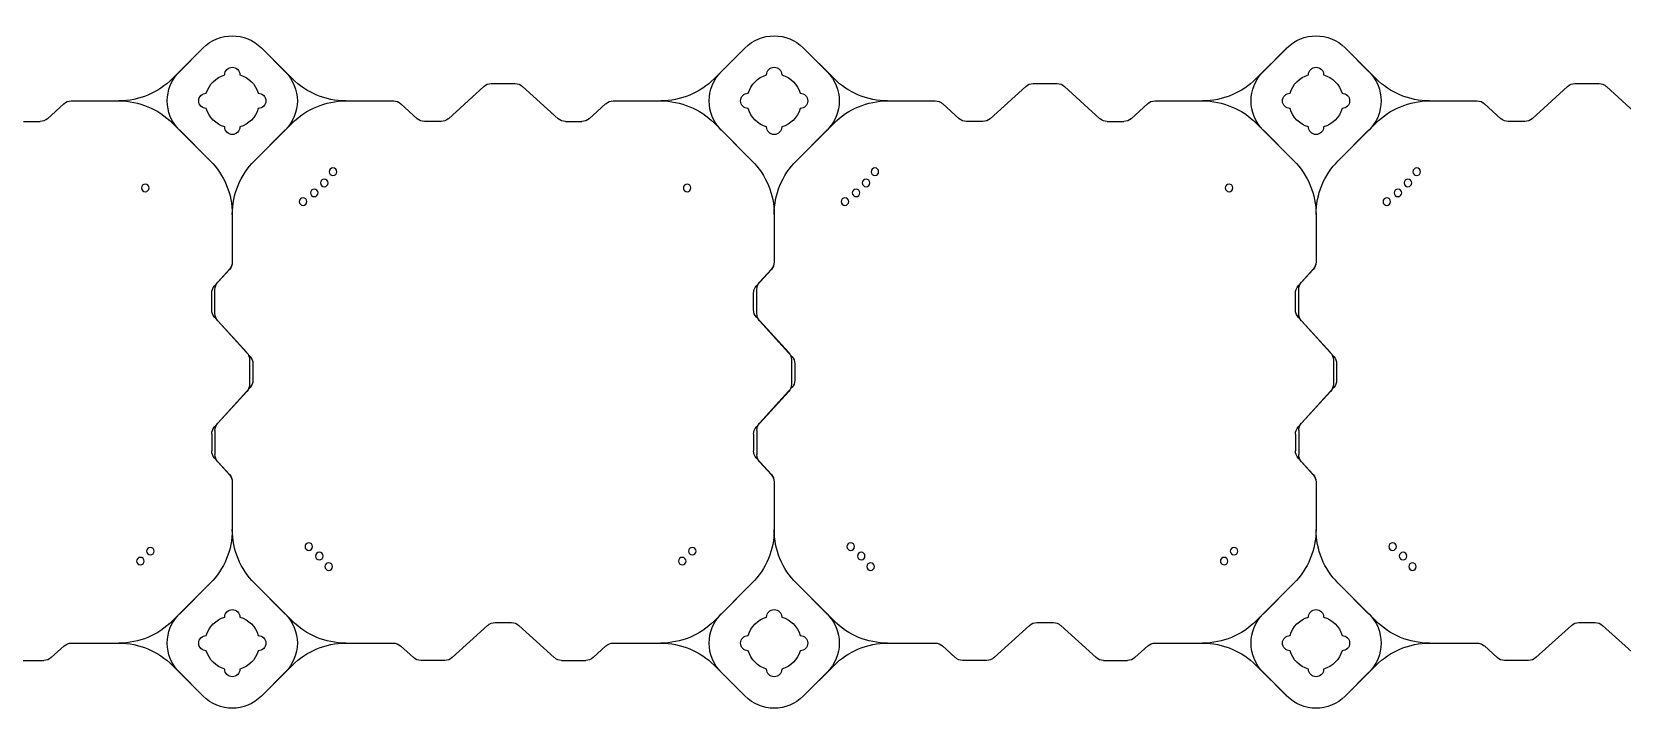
# Model space of a CAD drawing. Header units: millimetres. Extents: x -1612139 to -1260738, y 1141106 to 1536160.
# Drawn here: x -1309898 to -1308431, y 1183867 to 1184495 of the extents above; entities that cross this region are included whole.
import ezdxf

# ---------------------------------------------------------------- set-up
doc = ezdxf.new("R2010")
doc.units = ezdxf.units.MM
doc.header["$LTSCALE"] = 10
doc.layers.get('0').update_dxf_attribs({"linetype": 'CONTINUOUS'})
doc.layers.add('W-FLOAT_BOWL浮筒', color=253, linetype='CONTINUOUS')

# ---------------------------------------------------------------- blocks, each defined once
blk = doc.blocks.new('橙色')
at = {"layer": 'W-FLOAT_BOWL浮筒', "color": 30}
for p, q in [((4473.2, 2548.8), (4444.8, 2520.5)), ((4451.2, 2526.9), (4473.1, 2548.8)), ((4526.8, 2548.8), (4555.2, 2520.5)), ((4526.9, 2548.8), (4548.8, 2526.9)), ((4973.2, 2548.8), (4944.8, 2520.5)), ((4951.2, 2526.9), (4973.1, 2548.8)), ((5026.8, 2548.8), (5055.2, 2520.5)), ((5026.9, 2548.8), (5048.8, 2526.9)), ((5473.2, 2548.8), (5444.8, 2520.5)), ((5451.2, 2526.9), (5473.1, 2548.8)), ((5526.8, 2548.8), (5555.2, 2520.5)), ((5526.9, 2548.8), (5548.8, 2526.9)), ((4303.9, 2516), (4326.1, 2516)), ((4332.9, 2513.4), (4344.7, 2502.6)), ((4667.1, 2513.4), (4655.3, 2502.6)), ((4696.1, 2516), (4673.9, 2516)), ((4702.9, 2513.4), (4735.6, 2483.6)), ((4797.1, 2513.4), (4764.4, 2483.6)), ((4803.9, 2516), (4826.1, 2516)), ((4832.9, 2513.4), (4844.7, 2502.6)), ((5167.1, 2513.4), (5155.3, 2502.6)), ((5196.1, 2516), (5173.9, 2516)), ((5202.9, 2513.4), (5235.6, 2483.6)), ((5297.1, 2513.4), (5264.4, 2483.6)), ((5303.9, 2516), (5326.1, 2516)), ((5332.9, 2513.4), (5344.7, 2502.6)), ((5667.1, 2513.4), (5655.3, 2502.6)), ((5696.1, 2516), (5673.9, 2516)), ((5702.9, 2513.4), (5735.6, 2483.6)), ((5797.1, 2513.4), (5764.4, 2483.6)), ((4351.5, 2500), (4395.3, 2500)), ((4604.6, 2500), (4648.5, 2500)), ((4851.5, 2500), (4895.3, 2500)), ((5104.6, 2500), (5148.5, 2500)), ((5351.5, 2500), (5395.3, 2500)), ((5604.6, 2500), (5648.5, 2500)), ((4742.4, 2481), (4757.6, 2481)), ((5242.4, 2481), (5257.6, 2481)), ((5742.4, 2481), (5757.6, 2481)), ((4479.5, 2444.8), (4444.8, 2479.5)), ((4451.2, 2473.2), (4479.5, 2444.8)), ((4520.5, 2444.8), (4555.2, 2479.5)), ((4548.8, 2473.2), (4520.5, 2444.8)), ((4979.5, 2444.8), (4944.8, 2479.5)), ((4951.2, 2473.2), (4979.5, 2444.8)), ((5020.5, 2444.8), (5055.2, 2479.5)), ((5048.8, 2473.2), (5020.5, 2444.8)), ((5479.5, 2444.8), (5444.8, 2479.5)), ((5451.2, 2473.2), (5479.5, 2444.8)), ((5520.5, 2444.8), (5555.2, 2479.5)), ((5548.8, 2473.2), (5520.5, 2444.8)), ((4500, 2351.3), (4500, 2395.4)), ((4500, 2351.5), (4500, 2395.4)), ((5000, 2351.3), (5000, 2395.4)), ((5000, 2351.5), (5000, 2395.4)), ((5500, 2351.3), (5500, 2395.4)), ((5500, 2351.5), (5500, 2395.4)), ((4483.6, 2329.4), (4497.4, 2344.5)), ((4486.6, 2332.9), (4497.4, 2344.7)), ((4983.6, 2329.4), (4997.4, 2344.5)), ((4986.6, 2332.9), (4997.4, 2344.7)), ((5483.6, 2329.4), (5497.4, 2344.5)), ((5486.6, 2332.9), (5497.4, 2344.7)), ((4481, 2307.4), (4481, 2322.6)), ((4484, 2303.9), (4484, 2326.1)), ((4981, 2307.4), (4981, 2322.6)), ((4984, 2303.9), (4984, 2326.1)), ((5481, 2307.4), (5481, 2322.6)), ((5484, 2303.9), (5484, 2326.1)), ((4483.6, 2300.6), (4513.4, 2267.9)), ((4486.6, 2297.1), (4516.4, 2264.4)), ((4983.6, 2300.6), (5013.4, 2267.9)), ((4986.6, 2297.1), (5016.4, 2264.4)), ((5483.6, 2300.6), (5513.4, 2267.9)), ((5486.6, 2297.1), (5516.4, 2264.4)), ((4516, 2238.9), (4516, 2261.1)), ((5016, 2238.9), (5016, 2261.1)), ((5516, 2238.9), (5516, 2261.1)), ((4519, 2242.4), (4519, 2257.6)), ((5019, 2242.4), (5019, 2257.6)), ((5519, 2242.4), (5519, 2257.6)), ((4483.6, 2199.4), (4513.4, 2232.1)), ((4486.6, 2202.9), (4516.4, 2235.6)), ((4983.6, 2199.4), (5013.4, 2232.1)), ((4986.6, 2202.9), (5016.4, 2235.6)), ((5483.6, 2199.4), (5513.4, 2232.1)), ((5486.6, 2202.9), (5516.4, 2235.6)), ((4481, 2192.6), (4481, 2177.4)), ((4484, 2196.1), (4484, 2173.9)), ((4981, 2192.6), (4981, 2177.4)), ((4984, 2196.1), (4984, 2173.9)), ((5481, 2192.6), (5481, 2177.4)), ((5484, 2196.1), (5484, 2173.9)), ((4483.6, 2170.6), (4497.4, 2155.5)), ((4486.6, 2167.1), (4497.4, 2155.3)), ((4983.6, 2170.6), (4997.4, 2155.5)), ((4986.6, 2167.1), (4997.4, 2155.3)), ((5483.6, 2170.6), (5497.4, 2155.5)), ((5486.6, 2167.1), (5497.4, 2155.3)), ((4500, 2104.7), (4500, 2148.7)), ((4500, 2104.7), (4500, 2148.5)), ((5000, 2104.7), (5000, 2148.7)), ((5000, 2104.7), (5000, 2148.5)), ((5500, 2104.7), (5500, 2148.7)), ((5500, 2104.7), (5500, 2148.5)), ((4444.8, 2020.5), (4479.5, 2055.2)), ((4451.2, 2026.8), (4479.5, 2055.2)), ((4548.8, 2026.8), (4520.5, 2055.2)), ((4555.2, 2020.5), (4520.5, 2055.2)), ((4944.8, 2020.5), (4979.5, 2055.2)), ((4951.2, 2026.8), (4979.5, 2055.2)), ((5048.8, 2026.8), (5020.5, 2055.2)), ((5055.2, 2020.5), (5020.5, 2055.2)), ((5444.8, 2020.5), (5479.5, 2055.2)), ((5451.2, 2026.8), (5479.5, 2055.2)), ((5548.8, 2026.8), (5520.5, 2055.2)), ((5555.2, 2020.5), (5520.5, 2055.2)), ((4307.4, 2019), (4322.6, 2019)), ((4329.4, 2016.4), (4344.5, 2002.6)), ((4670.6, 2016.4), (4655.5, 2002.6)), ((4692.6, 2019), (4677.4, 2019)), ((4699.4, 2016.4), (4732.1, 1986.6)), ((4800.6, 2016.4), (4767.9, 1986.6)), ((4807.4, 2019), (4822.6, 2019)), ((4829.4, 2016.4), (4844.5, 2002.6)), ((5170.6, 2016.4), (5155.5, 2002.6)), ((5192.6, 2019), (5177.4, 2019)), ((5199.4, 2016.4), (5232.1, 1986.6)), ((5300.6, 2016.4), (5267.9, 1986.6)), ((5307.4, 2019), (5322.6, 2019)), ((5329.4, 2016.4), (5344.5, 2002.6)), ((5670.6, 2016.4), (5655.5, 2002.6)), ((5692.6, 2019), (5677.4, 2019)), ((5699.4, 2016.4), (5732.1, 1986.6)), ((5800.6, 2016.4), (5767.9, 1986.6)), ((4351.3, 2000), (4395.3, 2000)), ((4604.6, 2000), (4648.7, 2000)), ((4851.3, 2000), (4895.3, 2000)), ((5104.6, 2000), (5148.7, 2000)), ((5351.3, 2000), (5395.3, 2000)), ((5604.6, 2000), (5648.7, 2000)), ((4738.9, 1984), (4761.1, 1984)), ((5238.9, 1984), (5261.1, 1984)), ((5738.9, 1984), (5761.1, 1984)), ((4473.2, 1951.2), (4444.8, 1979.5)), ((4473.1, 1951.2), (4451.2, 1973.1)), ((4526.8, 1951.2), (4555.2, 1979.5)), ((4548.8, 1973.1), (4526.9, 1951.2)), ((4973.2, 1951.2), (4944.8, 1979.5)), ((4973.1, 1951.2), (4951.2, 1973.1)), ((5026.8, 1951.2), (5055.2, 1979.5)), ((5048.8, 1973.1), (5026.9, 1951.2)), ((5473.2, 1951.2), (5444.8, 1979.5)), ((5473.1, 1951.2), (5451.2, 1973.1)), ((5526.8, 1951.2), (5555.2, 1979.5)), ((5548.8, 1973.1), (5526.9, 1951.2))]:
    blk.add_line(p, q, dxfattribs=at)
for centre in [(4415.2, 2424.4), (4580.3, 2419.7), (4589, 2429.4), (4915.2, 2424.4), (5080.3, 2419.7), (5089, 2429.4), (5415.2, 2424.4), (5580.3, 2419.7), (5589, 2429.4), (4424.4, 2415.2), (4570.6, 2411), (4924.4, 2415.2), (5070.6, 2411), (5424.4, 2415.2), (5570.6, 2411), (4565.3, 2092.9), (4575.6, 2084.8), (5065.3, 2092.9), (5075.6, 2084.8), (5565.3, 2092.9), (5575.6, 2084.8), (4419.7, 2080.3), (4584.8, 2075.6), (4919.7, 2080.3), (5084.8, 2075.6), (5419.7, 2080.3), (5584.8, 2075.6), (4592.9, 2065.3), (5092.9, 2065.3), (5592.9, 2065.3)]:
    blk.add_circle(centre, 3.5, dxfattribs=at)
for centre, radius, start, end in [((4500, 2522), 38, 45, 135), ((4500, 2522), 38, 45, 135), ((5000, 2522), 38, 45, 135), ((5000, 2522), 38, 45, 135), ((5500, 2522), 38, 45, 135), ((5500, 2522), 38, 45, 135), ((4478, 2500), 38, 135, 225), ((4500, 2524), 7, 0, 180), ((4500, 2524), 7, 0, 180), ((4522, 2500), 38, 315, 45), ((4978, 2500), 38, 135, 225), ((5000, 2524), 7, 0, 180), ((5000, 2524), 7, 0, 180), ((5022, 2500), 38, 315, 45), ((5478, 2500), 38, 135, 225), ((5500, 2524), 7, 0, 180), ((5500, 2524), 7, 0, 180), ((5522, 2500), 38, 315, 45), ((4326.1, 2506), 10, 47.7263, 90), ((4395.3, 2570), 70, 270, 315), ((4500, 2500), 25, 106.2602, 163.7398), ((4500, 2500), 25, 106.2602, 163.7398), ((4500, 2500), 25, 16.2602, 73.7398), ((4500, 2500), 25, 16.2602, 73.7398), ((4604.7, 2570), 70, 225, 270), ((4673.9, 2506), 10, 90, 132.2737), ((4696.1, 2506), 10, 47.7263, 90), ((4803.9, 2506), 10, 90, 132.2737), ((4826.1, 2506), 10, 47.7263, 90), ((4895.3, 2570), 70, 270, 315), ((5000, 2500), 25, 106.2602, 163.7398), ((5000, 2500), 25, 106.2602, 163.7398), ((5000, 2500), 25, 16.2602, 73.7398), ((5000, 2500), 25, 16.2602, 73.7398), ((5104.7, 2570), 70, 225, 270), ((5173.9, 2506), 10, 90, 132.2737), ((5196.1, 2506), 10, 47.7263, 90), ((5303.9, 2506), 10, 90, 132.2737), ((5326.1, 2506), 10, 47.7263, 90), ((5395.3, 2570), 70, 270, 315), ((5500, 2500), 25, 106.2602, 163.7398), ((5500, 2500), 25, 106.2602, 163.7398), ((5500, 2500), 25, 16.2602, 73.7398), ((5500, 2500), 25, 16.2602, 73.7398), ((5604.7, 2570), 70, 225, 270), ((5673.9, 2506), 10, 90, 132.2737), ((5696.1, 2506), 10, 47.7263, 90), ((4351.5, 2510), 10, 227.7263, 270), ((4395.3, 2430), 70, 45, 90), ((4476, 2500), 7, 90, 270), ((4476, 2500), 7, 90, 270), ((4524, 2500), 7, 270, 90), ((4524, 2500), 7, 270, 90), ((4604.7, 2430), 70, 90, 135), ((4648.5, 2510), 10, 270, 312.2737), ((4851.5, 2510), 10, 227.7263, 270), ((4895.3, 2430), 70, 45, 90), ((4976, 2500), 7, 90, 270), ((4976, 2500), 7, 90, 270), ((5024, 2500), 7, 270, 90), ((5024, 2500), 7, 270, 90), ((5104.7, 2430), 70, 90, 135), ((5148.5, 2510), 10, 270, 312.2737), ((5351.5, 2510), 10, 227.7263, 270), ((5395.3, 2430), 70, 45, 90), ((5476, 2500), 7, 90, 270), ((5476, 2500), 7, 90, 270), ((5524, 2500), 7, 270, 90), ((5524, 2500), 7, 270, 90), ((5604.7, 2430), 70, 90, 135), ((5648.5, 2510), 10, 270, 312.2737), ((4500, 2500), 25, 196.2602, 253.7398), ((4500, 2500), 25, 196.2602, 253.7398), ((4500, 2500), 25, 286.2602, 343.7398), ((4500, 2500), 25, 286.2602, 343.7398), ((4742.4, 2491), 10, 227.7263, 270), ((4757.6, 2491), 10, 270, 312.2737), ((5000, 2500), 25, 196.2602, 253.7398), ((5000, 2500), 25, 196.2602, 253.7398), ((5000, 2500), 25, 286.2602, 343.7398), ((5000, 2500), 25, 286.2602, 343.7398), ((5242.4, 2491), 10, 227.7263, 270), ((5257.6, 2491), 10, 270, 312.2737), ((5500, 2500), 25, 196.2602, 253.7398), ((5500, 2500), 25, 196.2602, 253.7398), ((5500, 2500), 25, 286.2602, 343.7398), ((5500, 2500), 25, 286.2602, 343.7398), ((5742.4, 2491), 10, 227.7263, 270), ((5757.6, 2491), 10, 270, 312.2737), ((4500, 2476), 7, 180, 0), ((4500, 2476), 7, 180, 0), ((5000, 2476), 7, 180, 0), ((5000, 2476), 7, 180, 0), ((5500, 2476), 7, 180, 0), ((5500, 2476), 7, 180, 0), ((4430, 2395.3), 70, 0, 45), ((4430, 2395.3), 70, 0, 45), ((4570, 2395.3), 70, 135, 180), ((4570, 2395.3), 70, 135, 180), ((4930, 2395.3), 70, 0, 45), ((4930, 2395.3), 70, 0, 45), ((5070, 2395.3), 70, 135, 180), ((5070, 2395.3), 70, 135, 180), ((5430, 2395.3), 70, 0, 45), ((5430, 2395.3), 70, 0, 45), ((5570, 2395.3), 70, 135, 180), ((5570, 2395.3), 70, 135, 180), ((4490, 2351.5), 10, 317.7263, 0), ((4490, 2351.3), 10, 317.7263, 0), ((4990, 2351.5), 10, 317.7263, 0), ((4990, 2351.3), 10, 317.7263, 0), ((5490, 2351.5), 10, 317.7263, 0), ((5490, 2351.3), 10, 317.7263, 0), ((4491, 2322.6), 10, 137.7263, 180), ((4494, 2326.1), 10, 137.7263, 180), ((4991, 2322.6), 10, 137.7263, 180), ((4994, 2326.1), 10, 137.7263, 180), ((5491, 2322.6), 10, 137.7263, 180), ((5494, 2326.1), 10, 137.7263, 180), ((4491, 2307.4), 10, 180, 222.2737), ((4991, 2307.4), 10, 180, 222.2737), ((5491, 2307.4), 10, 180, 222.2737), ((4494, 2303.9), 10, 180, 222.2737), ((4994, 2303.9), 10, 180, 222.2737), ((5494, 2303.9), 10, 180, 222.2737), ((4506, 2261.1), 10, 0, 42.2737), ((4509, 2257.6), 10, 0, 42.2737), ((5006, 2261.1), 10, 0, 42.2737), ((5009, 2257.6), 10, 0, 42.2737), ((5506, 2261.1), 10, 0, 42.2737), ((5509, 2257.6), 10, 0, 42.2737), ((4506, 2238.9), 10, 317.7263, 0), ((4509, 2242.4), 10, 317.7263, 0), ((5006, 2238.9), 10, 317.7263, 0), ((5009, 2242.4), 10, 317.7263, 0), ((5506, 2238.9), 10, 317.7263, 0), ((5509, 2242.4), 10, 317.7263, 0), ((4494, 2196.1), 10, 137.7263, 180), ((4994, 2196.1), 10, 137.7263, 180), ((5494, 2196.1), 10, 137.7263, 180), ((4491, 2192.6), 10, 137.7263, 180), ((4991, 2192.6), 10, 137.7263, 180), ((5491, 2192.6), 10, 137.7263, 180), ((4491, 2177.4), 10, 180, 222.2737), ((4494, 2173.9), 10, 180, 222.2737), ((4991, 2177.4), 10, 180, 222.2737), ((4994, 2173.9), 10, 180, 222.2737), ((5491, 2177.4), 10, 180, 222.2737), ((5494, 2173.9), 10, 180, 222.2737), ((4490, 2148.7), 10, 0, 42.2737), ((4490, 2148.5), 10, 0, 42.2737), ((4990, 2148.7), 10, 0, 42.2737), ((4990, 2148.5), 10, 0, 42.2737), ((5490, 2148.7), 10, 0, 42.2737), ((5490, 2148.5), 10, 0, 42.2737), ((4430, 2104.7), 70, 315, 0), ((4430, 2104.7), 70, 315, 0), ((4570, 2104.7), 70, 180, 225), ((4570, 2104.7), 70, 180, 225), ((4930, 2104.7), 70, 315, 0), ((4930, 2104.7), 70, 315, 0), ((5070, 2104.7), 70, 180, 225), ((5070, 2104.7), 70, 180, 225), ((5430, 2104.7), 70, 315, 0), ((5430, 2104.7), 70, 315, 0), ((5570, 2104.7), 70, 180, 225), ((5570, 2104.7), 70, 180, 225), ((4478, 2000), 38, 135, 225), ((4500, 2024), 7, 0, 180), ((4500, 2024), 7, 0, 180), ((4522, 2000), 38, 315, 45), ((4978, 2000), 38, 135, 225), ((5000, 2024), 7, 0, 180), ((5000, 2024), 7, 0, 180), ((5022, 2000), 38, 315, 45), ((5478, 2000), 38, 135, 225), ((5500, 2024), 7, 0, 180), ((5500, 2024), 7, 0, 180), ((5522, 2000), 38, 315, 45), ((4322.6, 2009), 10, 47.7263, 90), ((4395.3, 2070), 70, 270, 315), ((4500, 2000), 25, 106.2602, 163.7398), ((4500, 2000), 25, 106.2602, 163.7398), ((4500, 2000), 25, 16.2602, 73.7398), ((4500, 2000), 25, 16.2602, 73.7398), ((4604.7, 2070), 70, 225, 270), ((4677.4, 2009), 10, 90, 132.2737), ((4692.6, 2009), 10, 47.7263, 90), ((4807.4, 2009), 10, 90, 132.2737), ((4822.6, 2009), 10, 47.7263, 90), ((4895.3, 2070), 70, 270, 315), ((5000, 2000), 25, 106.2602, 163.7398), ((5000, 2000), 25, 106.2602, 163.7398), ((5000, 2000), 25, 16.2602, 73.7398), ((5000, 2000), 25, 16.2602, 73.7398), ((5104.7, 2070), 70, 225, 270), ((5177.4, 2009), 10, 90, 132.2737), ((5192.6, 2009), 10, 47.7263, 90), ((5307.4, 2009), 10, 90, 132.2737), ((5322.6, 2009), 10, 47.7263, 90), ((5395.3, 2070), 70, 270, 315), ((5500, 2000), 25, 106.2602, 163.7398), ((5500, 2000), 25, 106.2602, 163.7398), ((5500, 2000), 25, 16.2602, 73.7398), ((5500, 2000), 25, 16.2602, 73.7398), ((5604.7, 2070), 70, 225, 270), ((5677.4, 2009), 10, 90, 132.2737), ((5692.6, 2009), 10, 47.7263, 90), ((4351.3, 2010), 10, 227.7263, 270), ((4395.3, 1930), 70, 45, 90), ((4476, 2000), 7, 90, 270), ((4476, 2000), 7, 90, 270), ((4524, 2000), 7, 270, 90), ((4524, 2000), 7, 270, 90), ((4604.7, 1930), 70, 90, 135), ((4648.7, 2010), 10, 270, 312.2737), ((4851.3, 2010), 10, 227.7263, 270), ((4895.3, 1930), 70, 45, 90), ((4976, 2000), 7, 90, 270), ((4976, 2000), 7, 90, 270), ((5024, 2000), 7, 270, 90), ((5024, 2000), 7, 270, 90), ((5104.7, 1930), 70, 90, 135), ((5148.7, 2010), 10, 270, 312.2737), ((5351.3, 2010), 10, 227.7263, 270), ((5395.3, 1930), 70, 45, 90), ((5476, 2000), 7, 90, 270), ((5476, 2000), 7, 90, 270), ((5524, 2000), 7, 270, 90), ((5524, 2000), 7, 270, 90), ((5604.7, 1930), 70, 90, 135), ((5648.7, 2010), 10, 270, 312.2737), ((4500, 2000), 25, 196.2602, 253.7398), ((4500, 2000), 25, 196.2602, 253.7398), ((4500, 2000), 25, 286.2602, 343.7398), ((4500, 2000), 25, 286.2602, 343.7398), ((4738.9, 1994), 10, 227.7263, 270), ((4761.1, 1994), 10, 270, 312.2737), ((5000, 2000), 25, 196.2602, 253.7398), ((5000, 2000), 25, 196.2602, 253.7398), ((5000, 2000), 25, 286.2602, 343.7398), ((5000, 2000), 25, 286.2602, 343.7398), ((5238.9, 1994), 10, 227.7263, 270), ((5261.1, 1994), 10, 270, 312.2737), ((5500, 2000), 25, 196.2602, 253.7398), ((5500, 2000), 25, 196.2602, 253.7398), ((5500, 2000), 25, 286.2602, 343.7398), ((5500, 2000), 25, 286.2602, 343.7398), ((5738.9, 1994), 10, 227.7263, 270), ((5761.1, 1994), 10, 270, 312.2737), ((4500, 1976), 7, 180, 0), ((4500, 1976), 7, 180, 0), ((5000, 1976), 7, 180, 0), ((5000, 1976), 7, 180, 0), ((5500, 1976), 7, 180, 0), ((5500, 1976), 7, 180, 0), ((4500, 1978), 38, 225, 315), ((4500, 1978), 38, 225, 315), ((5000, 1978), 38, 225, 315), ((5000, 1978), 38, 225, 315), ((5500, 1978), 38, 225, 315), ((5500, 1978), 38, 225, 315)]:
    blk.add_arc(centre, radius, start, end, dxfattribs=at)

msp = doc.modelspace()

# ---------------------------------------------------------------- block references
at = {"xscale": -1, "rotation": 180}
msp.add_blockref('橙色', (-1314213.3, 1186431), dxfattribs=at)

doc.saveas('drawing.dxf')
